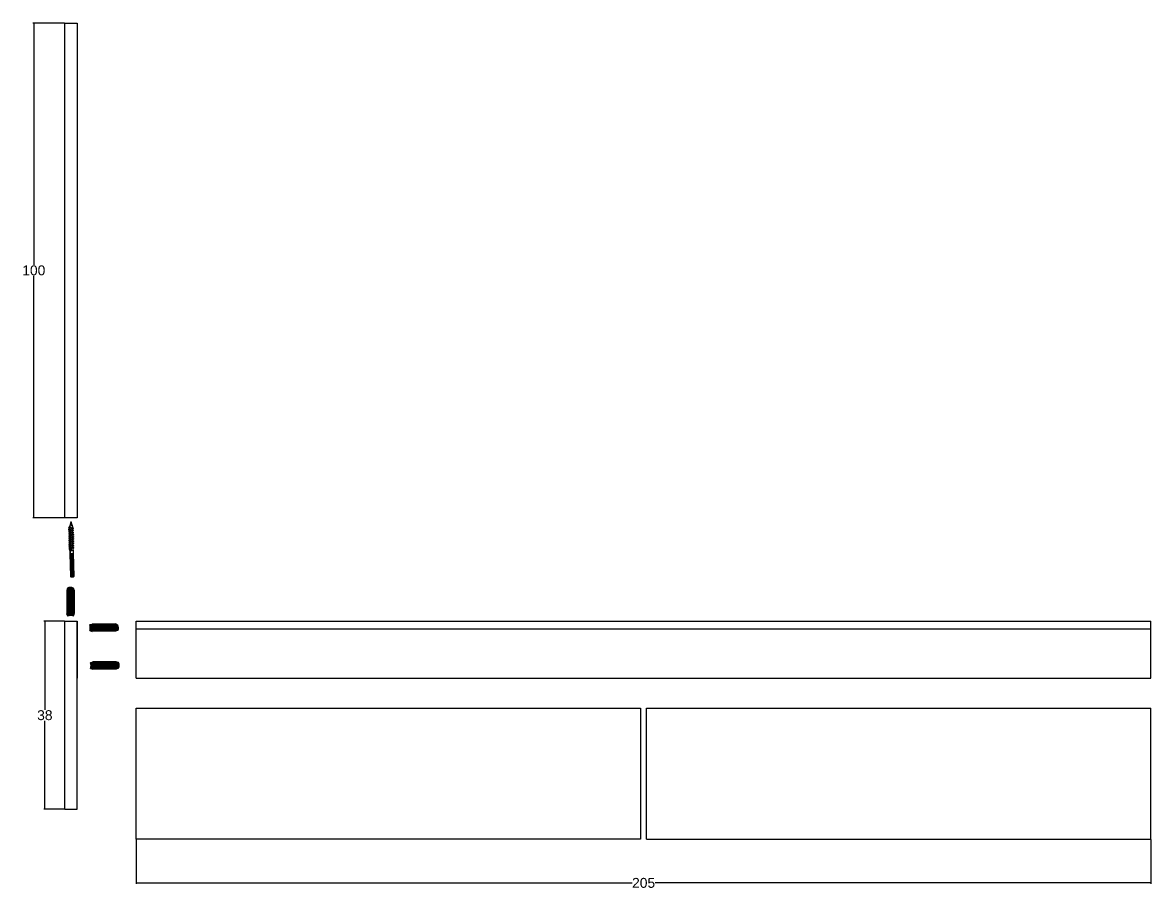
# Model space of a CAD drawing. Header units: inches. Extents: x -8 to 1004, y -354 to 166.
# Drawn here: x -8.4 to 219.7, y -32.1 to 143.2 of the extents above; entities that cross this region are included whole.
import ezdxf

# ---------------------------------------------------------------- set-up
doc = ezdxf.new("R2010")
doc.units = ezdxf.units.IN
doc.header["$MEASUREMENT"] = 0
doc.linetypes.add('HIDDEN', pattern=[0.375, 0.25, -0.125])
doc.layers.add('NASCOSTE', color=1, linetype='HIDDEN')
doc.layers.add('OGGETTO', color=7, linetype='Continuous')
doc.styles.get("Standard").update_dxf_attribs({"font": 'Arial.ttf'})
doc.dimstyles.get("Standard").update_dxf_attribs({"dimtxt": 0.18, "dimasz": 0.18, "dimexe": 0.18, "dimexo": 0.0625, "dimgap": 0.09, "dimtad": 0, "dimtih": 1, "dimtoh": 1, "dimdec": 4, "dimzin": 0, "dimdsep": 46, "dimtxsty": 'Standard', "dimcen": 0.09, "dimadec": 0, "dimazin": 0, "dimtfac": 1, "dimtdec": 4, "dimtofl": 0, "dimtmove": 0, "dimatfit": 3, "dimfxl": 1, "dimtolj": 1, "dimtzin": 0, "dimarcsym": 0})

# ---------------------------------------------------------------- blocks, each defined once
blk = doc.blocks.new('_ArchTick')
at = {"color": 0, "linetype": 'ByBlock', "const_width": 0.15}
blk.add_lwpolyline([(-0.5, -0.5), (0.5, 0.5)], dxfattribs=at)
blk = doc.blocks.new('*D4')
at = {"color": 0, "lineweight": -2, "transparency": 16777216}
for p, q in [((14.6, -22.01), (14.6, -30.95)), ((219.6, -22.01), (219.6, -30.95)), ((14.6, -30.77), (114.77, -30.77)), ((219.6, -30.77), (119.42, -30.77))]:
    blk.add_line(p, q, dxfattribs=at)
at = {"layer": 'Defpoints', "color": 0, "transparency": 16777216}
for p in [(14.6, -21.94), (219.6, -21.94), (219.6, -30.77)]:
    blk.add_point(p, dxfattribs=at)
at = {"color": 0, "lineweight": -2, "transparency": 16777216, "xscale": 0.18, "yscale": 0.18, "zscale": 0.18, "rotation": 180}
blk.add_blockref('_ArchTick', (14.6, -30.77), dxfattribs=at)
at = {"color": 0, "lineweight": -2, "transparency": 16777216, "xscale": 0.18, "yscale": 0.18, "zscale": 0.18}
blk.add_blockref('_ArchTick', (219.6, -30.77), dxfattribs=at)
at = {"color": 0, "transparency": 16777216, "insert": (117.1, -30.77), "char_height": 2, "attachment_point": 5}
blk.add_mtext('\\A1;205', dxfattribs=at)
blk = doc.blocks.new('*D5')
at = {"color": 0, "lineweight": -2, "transparency": 16777216}
for p, q in [((0.14, 143.06), (-6.27, 143.06)), ((-6.09, 143.06), (-6.09, 94.17)), ((-6.09, 43.06), (-6.09, 91.96)), ((0.14, 43.06), (-6.27, 43.06))]:
    blk.add_line(p, q, dxfattribs=at)
at = {"layer": 'Defpoints', "color": 0, "transparency": 16777216}
for p in [(-6.09, 143.06), (0.2, 143.06), (0.2, 43.06)]:
    blk.add_point(p, dxfattribs=at)
at = {"color": 0, "lineweight": -2, "transparency": 16777216, "xscale": 0.18, "yscale": 0.18, "zscale": 0.18}
for p, rotation in [((-6.09, 143.06), 90), ((-6.09, 43.06), 270)]:
    blk.add_blockref('_ArchTick', p, dxfattribs=dict(at, rotation=rotation))
at = {"color": 0, "transparency": 16777216, "insert": (-6.09, 93.06), "char_height": 2, "attachment_point": 5}
blk.add_mtext('\\A1;100', dxfattribs=at)
blk = doc.blocks.new('*D6')
at = {"color": 0, "lineweight": -2, "transparency": 16777216}
for p, q in [((0.14, 22.13), (-4.04, 22.13)), ((-3.86, 22.13), (-3.86, 4.24)), ((-3.86, -15.87), (-3.86, 2.03)), ((0.14, -15.87), (-4.04, -15.87))]:
    blk.add_line(p, q, dxfattribs=at)
at = {"layer": 'Defpoints', "color": 0, "transparency": 16777216}
for p in [(-3.86, 22.13), (0.2, 22.13), (0.2, -15.87)]:
    blk.add_point(p, dxfattribs=at)
at = {"color": 0, "lineweight": -2, "transparency": 16777216, "xscale": 0.18, "yscale": 0.18, "zscale": 0.18}
for p, rotation in [((-3.86, 22.13), 90), ((-3.86, -15.87), 270)]:
    blk.add_blockref('_ArchTick', p, dxfattribs=dict(at, rotation=rotation))
at = {"color": 0, "transparency": 16777216, "insert": (-3.86, 3.13), "char_height": 2, "attachment_point": 5}
blk.add_mtext('\\A1;38', dxfattribs=at)

msp = doc.modelspace()

# ---------------------------------------------------------------- linework, layer by layer
for p, q in [((0.2, 43.06), (0.2, 143.06)), ((0.2, 143.06), (2.7, 143.06)), ((2.7, 143.06), (2.7, 43.06)), ((2.7, 43.06), (0.2, 43.06)), ((0.75, 28.82), (0.57, 28.36)), ((0.57, 28.36), (0.59, 23.66)), ((0.75, 28.82), (0.77, 23.17)), ((0.92, 28.9), (0.93, 23.22)), ((1.09, 28.96), (1.1, 23.26)), ((1.26, 28.98), (1.27, 23.28)), ((1.44, 28.98), (1.45, 23.28)), ((1.61, 28.95), (1.62, 23.26)), ((1.78, 28.9), (1.79, 23.22)), ((1.88, 28.86), (2.06, 28.37)), ((1.96, 28.64), (1.98, 23.37)), ((2.06, 28.37), (2.08, 23.67)), ((0.77, 23.17), (0.59, 23.66)), ((1.91, 23.17), (2.08, 23.67)), ((0.2, -15.87), (0.2, 22.13)), ((0.2, 22.13), (2.7, 22.13)), ((2.7, -15.87), (2.7, 22.13)), ((2.7, 22.13), (2.7, 20.63)), ((2.7, 20.63), (2.7, 10.63)), ((5.2, 21.39), (5.69, 21.57)), ((10.85, 21.42), (5.2, 21.39)), ((10.93, 21.25), (5.25, 21.23)), ((10.99, 21.07), (5.29, 21.07)), ((10.98, 20.55), (5.29, 20.54)), ((11.01, 20.9), (5.31, 20.89)), ((11.01, 20.72), (5.31, 20.72)), ((10.39, 21.6), (5.69, 21.57)), ((10.85, 21.42), (10.39, 21.6)), ((14.6, 22.13), (219.6, 22.13)), ((14.6, 10.63), (14.6, 22.13)), ((14.6, 20.63), (219.6, 20.63)), ((219.6, 10.63), (219.6, 22.13)), ((5.21, 20.25), (5.7, 20.08)), ((10.93, 20.38), (5.25, 20.37)), ((10.67, 20.21), (5.4, 20.18)), ((10.4, 20.11), (5.7, 20.08)), ((10.89, 20.28), (10.4, 20.11)), ((5.35, 13.74), (5.84, 13.92)), ((11.01, 13.77), (5.35, 13.74)), ((10.54, 13.94), (5.84, 13.92)), ((11.01, 13.77), (10.54, 13.94)), ((5.36, 12.6), (5.85, 12.43)), ((11.09, 12.73), (5.4, 12.72)), ((11.09, 13.59), (5.41, 13.58)), ((11.14, 12.9), (5.44, 12.89)), ((11.14, 13.42), (5.45, 13.41)), ((11.17, 13.25), (5.46, 13.24)), ((11.16, 13.07), (5.46, 13.06)), ((10.83, 12.55), (5.55, 12.53)), ((10.55, 12.45), (5.85, 12.43)), ((11.04, 12.63), (10.55, 12.45)), ((14.6, 10.63), (219.6, 10.63)), ((14.6, 4.56), (116.47, 4.56)), ((14.6, -21.94), (14.6, 4.56)), ((116.47, 4.56), (116.47, -21.94)), ((117.72, -21.94), (117.72, 4.56)), ((117.72, 4.56), (219.6, 4.56)), ((219.6, -21.94), (219.6, 4.56)), ((0.2, -15.87), (2.7, -15.87)), ((116.47, -21.94), (14.6, -21.94)), ((117.72, -21.94), (219.6, -21.94))]:
    msp.add_line(p, q)
at = {"color": 7}
for p, q in [((0.94, 41.11), (1.14, 41.25)), ((1.44, 40.93), (0.94, 41.11)), ((0.94, 41.11), (1.94, 40.98)), ((1.25, 41.62), (1.14, 41.25)), ((1.51, 41.12), (1.14, 41.25)), ((1.43, 41.56), (1.18, 41.64)), ((1.18, 41.64), (1.68, 41.58)), ((1.41, 42.28), (1.28, 41.72)), ((1.46, 41.65), (1.28, 41.72)), ((1.41, 42.28), (1.61, 41.6)), ((1.43, 41.56), (1.58, 41.51)), ((1.46, 41.65), (1.68, 41.58)), ((1.51, 41.12), (1.94, 40.98)), ((1.58, 41.51), (1.68, 41.58)), ((1.63, 41.54), (1.74, 41.16)), ((1.74, 41.16), (1.74, 41.05)), ((0.95, 40.67), (1.14, 40.81)), ((1.45, 40.49), (0.95, 40.67)), ((0.95, 40.67), (1.95, 40.54)), ((0.96, 40.22), (1.15, 40.37)), ((1.46, 40.05), (0.96, 40.22)), ((0.96, 40.22), (1.96, 40.09)), ((0.97, 39.78), (1.16, 39.93)), ((1.47, 39.61), (0.97, 39.78)), ((0.97, 39.78), (1.97, 39.65)), ((0.98, 39.34), (1.17, 39.49)), ((1.48, 39.17), (0.98, 39.34)), ((0.98, 39.34), (1.98, 39.21)), ((0.99, 38.9), (1.18, 39.04)), ((1.49, 38.73), (0.99, 38.9)), ((0.99, 38.9), (1.99, 38.77)), ((1.07, 40.81), (1.07, 41.04)), ((1.08, 40.37), (1.08, 40.59)), ((1.09, 39.93), (1.09, 40.15)), ((1.1, 39.48), (1.1, 39.71)), ((1.11, 39.04), (1.11, 39.27)), ((1.12, 38.6), (1.12, 38.83)), ((1.14, 40.81), (1.14, 41.04)), ((1.52, 40.68), (1.14, 40.81)), ((1.15, 40.37), (1.15, 40.6)), ((1.53, 40.24), (1.15, 40.37)), ((1.16, 39.93), (1.16, 40.16)), ((1.54, 39.8), (1.16, 39.93)), ((1.17, 39.49), (1.17, 39.71)), ((1.55, 39.36), (1.17, 39.49)), ((1.18, 39.04), (1.18, 39.27)), ((1.56, 38.92), (1.18, 39.04)), ((1.19, 38.6), (1.19, 38.83)), ((1.44, 40.93), (1.75, 40.83)), ((1.45, 40.49), (1.76, 40.39)), ((1.46, 40.05), (1.77, 39.95)), ((1.47, 39.61), (1.77, 39.51)), ((1.48, 39.17), (1.78, 39.07)), ((1.52, 40.68), (1.95, 40.54)), ((1.53, 40.24), (1.96, 40.09)), ((1.54, 39.8), (1.97, 39.65)), ((1.55, 39.36), (1.98, 39.21)), ((1.56, 38.92), (1.99, 38.77)), ((1.75, 40.83), (1.94, 40.98)), ((1.75, 40.83), (1.75, 40.6)), ((1.76, 40.39), (1.95, 40.54)), ((1.76, 40.39), (1.76, 40.16)), ((1.77, 39.95), (1.96, 40.09)), ((1.77, 39.95), (1.77, 39.72)), ((1.77, 39.51), (1.97, 39.65)), ((1.77, 39.51), (1.78, 39.28)), ((1.78, 39.07), (1.98, 39.21)), ((1.78, 39.07), (1.79, 38.84)), ((1.79, 38.63), (1.99, 38.77)), ((0.99, 38.46), (1.19, 38.6)), ((1.5, 38.29), (0.99, 38.46)), ((0.99, 38.46), (2, 38.33)), ((1, 38.02), (1.2, 38.16)), ((1.51, 37.85), (1, 38.02)), ((1, 38.02), (2.01, 37.89)), ((1.01, 37.58), (1.21, 37.72)), ((1.52, 37.4), (1.01, 37.58)), ((1.01, 37.58), (2.02, 37.45)), ((1.02, 37.13), (1.22, 37.28)), ((1.53, 36.96), (1.02, 37.13)), ((1.02, 37.13), (2.03, 37)), ((1.03, 36.69), (1.23, 36.83)), ((1.03, 36.69), (1.54, 36.62)), ((1.47, 36.54), (1.03, 36.69)), ((1.13, 38.16), (1.13, 38.39)), ((1.14, 37.72), (1.14, 37.95)), ((1.15, 37.28), (1.14, 37.51)), ((1.17, 36.46), (1.15, 37.06)), ((1.56, 38.48), (1.19, 38.6)), ((1.2, 38.16), (1.2, 38.39)), ((1.57, 38.04), (1.2, 38.16)), ((1.21, 37.72), (1.21, 37.95)), ((1.58, 37.59), (1.21, 37.72)), ((1.22, 37.28), (1.22, 37.51)), ((1.59, 37.15), (1.22, 37.28)), ((1.24, 36.46), (1.23, 37.07)), ((1.47, 36.75), (1.23, 36.83)), ((1.49, 38.73), (1.79, 38.63)), ((1.5, 38.29), (1.8, 38.18)), ((1.51, 37.85), (1.81, 37.74)), ((1.52, 37.4), (1.82, 37.3)), ((1.53, 36.96), (1.83, 36.86)), ((1.56, 38.48), (2, 38.33)), ((1.57, 38.04), (2.01, 37.89)), ((1.58, 37.59), (2.02, 37.45)), ((1.59, 37.15), (2.03, 37)), ((1.79, 38.63), (1.8, 38.4)), ((1.8, 38.18), (2, 38.33)), ((1.8, 38.18), (1.81, 37.96)), ((1.81, 37.74), (2.01, 37.89)), ((1.81, 37.74), (1.82, 37.51)), ((1.82, 37.3), (2.02, 37.45)), ((1.82, 37.3), (1.83, 37.07)), ((1.83, 36.86), (2.03, 37)), ((1.84, 36.48), (1.83, 36.86))]:
    msp.add_line(p, q, dxfattribs=at)
at = {"color": 0}
for p, q in [((1.17, 36.46), (1.18, 35.86)), ((1.22, 35.86), (1.32, 31.16)), ((1.22, 35.86), (1.32, 31.16)), ((1.24, 36.46), (1.25, 35.86)), ((1.84, 36.48), (1.85, 35.87)), ((1.85, 35.87), (1.89, 35.88)), ((1.89, 35.88), (1.99, 31.17))]:
    msp.add_line(p, q, dxfattribs=at)
at = {"color": 7}
msp.add_arc((1.42, 36.65), 0.115, 292.542, 64.4641, dxfattribs=at)
at = {"linetype": 'Continuous'}
for centre, radius, start, end in [((1.53, 36.8), 1.15, 254.2889, 288.1698), ((1.53, 36.8), 1.24, 255.5283, 286.9304), ((1.53, 36.8), 1.33, 256.5968, 285.8619), ((1.53, 36.8), 1.07, 253.2944, 289.1643), ((1.53, 36.8), 1.42, 257.5277, 284.931), ((1.53, 36.8), 1.51, 258.3463, 284.1124), ((1.53, 36.8), 1.6, 259.0719, 283.3868), ((1.53, 36.8), 1.69, 259.7196, 282.7392), ((1.53, 36.8), 1.77, 260.3013, 282.1574), ((1.52, 37.24), 0.829, 249.949, 292.5097), ((1.53, 36.8), 1.86, 260.8267, 281.632), ((1.53, 36.8), 1.95, 261.3037, 281.155), ((1.53, 36.8), 2.04, 261.7387, 280.72), ((1.53, 36.8), 2.13, 262.1369, 280.3218), ((1.53, 36.8), 2.22, 262.503, 279.9557), ((1.53, 36.8), 2.31, 262.8407, 279.6181), ((1.53, 36.8), 0.977, 253.2944, 289.1643), ((1.53, 36.8), 2.39, 263.153, 279.3057), ((1.53, 36.8), 2.48, 263.4429, 279.0158), ((1.53, 36.8), 2.57, 263.7127, 278.746), ((1.53, 36.8), 2.66, 263.9643, 278.4944), ((1.53, 36.8), 2.75, 264.1996, 278.2591), ((1.53, 36.8), 2.84, 264.4201, 278.0386), ((1.53, 36.8), 2.93, 264.6271, 277.8316), ((1.53, 36.8), 3.01, 264.822, 277.6368), ((1.53, 36.8), 3.1, 265.0056, 277.4531), ((1.53, 36.8), 3.19, 265.1789, 277.2798), ((1.53, 36.8), 3.28, 265.3429, 277.1158), ((1.53, 36.8), 3.37, 265.4982, 276.9605), ((1.53, 36.8), 3.46, 265.6455, 276.8132), ((1.53, 36.8), 3.55, 265.7854, 276.6733), ((1.53, 36.8), 3.63, 265.9184, 276.5403), ((1.53, 36.8), 3.72, 266.0451, 276.4136), ((1.53, 36.8), 3.81, 266.1659, 276.2928), ((1.53, 36.8), 3.9, 266.2812, 276.1775), ((1.53, 36.8), 3.99, 266.3913, 276.0674), ((1.53, 36.8), 4.08, 266.4966, 275.9621), ((1.53, 36.8), 4.17, 266.5975, 275.8612), ((1.53, 36.8), 4.25, 266.6941, 275.7646), ((1.53, 36.8), 4.34, 266.7868, 275.6719), ((1.53, 36.8), 4.43, 266.8757, 275.583), ((1.53, 36.8), 4.52, 266.9612, 275.4975), ((1.53, 36.8), 4.61, 267.0434, 275.4153), ((1.53, 36.8), 4.7, 267.1224, 275.3363), ((1.53, 36.8), 4.79, 267.1986, 275.2601), ((1.53, 36.8), 4.87, 267.2719, 275.1868), ((1.53, 36.8), 4.96, 267.3427, 275.116), ((1.53, 36.8), 5.05, 267.4109, 275.0478), ((1.53, 36.8), 5.14, 267.4768, 274.9819), ((1.53, 36.8), 5.23, 267.5405, 274.9182), ((1.53, 36.8), 5.32, 267.602, 274.8567), ((1.53, 36.8), 5.41, 267.6615, 274.7972), ((1.53, 36.8), 5.49, 267.7191, 274.7396), ((1.53, 36.8), 5.58, 267.7748, 274.6839)]:
    msp.add_arc(centre, radius, start, end, dxfattribs=at)
for centre, radius, start, end in [((1.35, 27.78), 1.2, 63.6011, 120.1905), ((1.35, 21.73), 1.56, 68.7307, 111.9372), ((3.76, 20.81), 1.56, 338.7307, 21.9372), ((9.82, 20.82), 1.2, 333.6011, 30.1905), ((3.91, 13.16), 1.56, 338.7307, 21.9372), ((9.97, 13.16), 1.2, 333.6011, 30.1905)]:
    msp.add_arc(centre, radius, start, end)
at = {"layer": 'NASCOSTE', "color": 0}
for p in [(1.18, 35.86), (1.25, 35.86)]:
    msp.add_line(p, (1.22, 35.86), dxfattribs=at)
at = {"layer": 'OGGETTO'}
for p, q in [((1.32, 31.16), (1.99, 31.17)), ((1.32, 31.16), (1.4, 31.08)), ((1.4, 31.08), (1.91, 31.09)), ((1.91, 31.09), (1.99, 31.17))]:
    msp.add_line(p, q, dxfattribs=at)

# ---------------------------------------------------------------- dimensions: what is measured, and where the dimension line sits
for base, p1, p2, picture, middle in [((-6.09, 143.06), (0.2, 43.06), (0.2, 143.06), '*D5', (-6.09, 93.06)), ((-3.86, 22.13), (0.2, -15.87), (0.2, 22.13), '*D6', (-3.86, 3.13))]:
    dim = msp.add_linear_dim(base=base, p1=p1, p2=p2, angle=90, dimstyle='Standard', override={"dimtxt": 2, "dimdec": 0, "dimblk1": 'ArchTick', "dimblk2": 'ArchTick', "dimsah": 1})
    dim.commit()
    dim.dimension.update_dxf_attribs({"geometry": picture, "text_midpoint": middle})
dim = msp.add_linear_dim(base=(219.6, -30.77), p1=(14.6, -21.94), p2=(219.6, -21.94), dimstyle='Standard', override={"dimtxt": 2, "dimdec": 0, "dimblk1": 'ArchTick', "dimblk2": 'ArchTick', "dimsah": 1})
dim.commit()
dim.dimension.update_dxf_attribs({"geometry": '*D4', "text_midpoint": (117.1, -30.77)})

doc.saveas('drawing.dxf')
